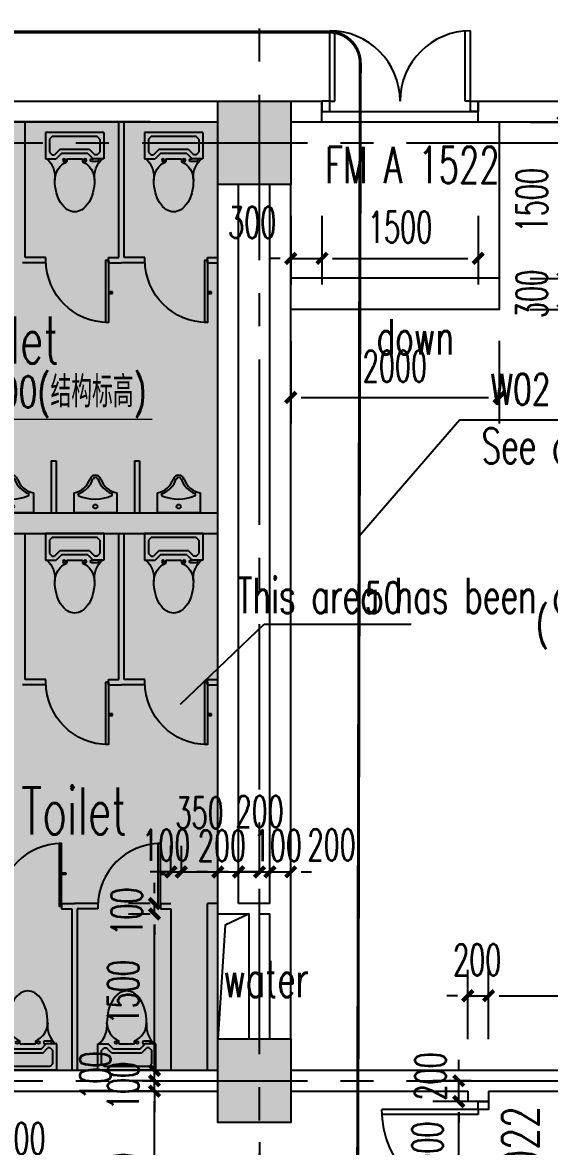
# Model space of a CAD drawing. Extents: x 824790 to 994147, y 4290613 to 4374713.
# Drawn here: x 891635 to 896695, y 4328564 to 4339350 of the extents above; entities that cross this region are included whole.
import ezdxf
from ezdxf.enums import TextEntityAlignment as Align

# ---------------------------------------------------------------- set-up
doc = ezdxf.new("R2010")
doc.units = 0
doc.header["$LTSCALE"] = 1000
doc.header["$MEASUREMENT"] = 0
for name, pattern in [('ACAD_ISO08W100', [36, 24, -3, 6, -3]), ('CENTER', [50.8, 31.75, -6.35, 6.35, -6.35]), ('DASH', [0.35, 0.25, -0.1]), ('DOTE', [2.42, 2, -0.2, 0.02, -0.2]), ('HIDDEN', [0.375, 0.25, -0.125])]:
    doc.linetypes.add(name, pattern=pattern)
doc.layers.get('0').update_dxf_attribs({"color": 255, "linetype": 'CONTINUOUS'})
for name, color, linetype in [('A-DIM', 201, 'CONTINUOUS'), ('A-DOTE', 8, 'ACAD_ISO08W100'), ('A-LINE', 254, 'CONTINUOUS'), ('A-LVTRY', 147, 'CONTINUOUS'), ('A-NOTE', 150, 'CONTINUOUS'), ('A-TEXT-CN', 31, 'CONTINUOUS'), ('A-WALL', 2, 'CONTINUOUS'), ('A-WINDOW', 4, 'CONTINUOUS'), ('A-WINDOW-TEXT', 93, 'CONTINUOUS'), ('A_SANITARY', 91, 'CONTINUOUS'), ('CONCRET', 1, 'CONTINUOUS'), ('DIM_SYMB', 3, 'CONTINUOUS'), ('DOTE', 17, 'DOTE'), ('HATCH-F252', 252, 'CONTINUOUS'), ('PUB_TEXT', 7, 'CONTINUOUS'), ('S-COLUMN', 1, 'CONTINUOUS'), ('stair', 30, 'CONTINUOUS'), ('管井', 6, 'CONTINUOUS'), ('降板', 7, 'CONTINUOUS')]:
    doc.layers.add(name, color=color, linetype=linetype)
doc.layers.add('A_LEVEL', color=135, linetype='CONTINUOUS', lineweight=0)
doc.styles.add('_TCH_DIM', font='SIMPLEX', dxfattribs={"bigfont": 'GBCBIG'})
doc.styles.add('ATT', font='txt')
doc.styles.add('DIM_FONT', font='SIMPLEX.shx', dxfattribs={"width": 0.6, "bigfont": 'GBCBIG.shx'})
doc.styles.add('MEN', font='tjromans.shx', dxfattribs={"width": 0.7, "bigfont": 'tjhztxt.shx'})
doc.styles.add('PRC-S', font='TJROMANS.shx', dxfattribs={"width": 0.7, "bigfont": 'hztxt.shx'})
doc.styles.add('TONGJI-FONT', font='simplex.shx')
doc.dimstyles.new('DIMN', dxfattribs={"dimtxt": 300, "dimasz": 100, "dimexe": 250, "dimexo": 300, "dimgap": 150, "dimtad": 1, "dimdec": 0, "dimtxsty": 'DIM_FONT', "dimblk": 'h-_ArchTick', "dimcen": 2.5, "dimclrt": 7, "dimazin": 2, "dimtfac": 1, "dimtdec": 0, "dimtix": 1, "dimtmove": 2, "dimatfit": 3, "dimarcsym": 0})

# ---------------------------------------------------------------- blocks, each defined once
blk = doc.blocks.new('h-wrt')
at = {"layer": 'A-DOTE', "linetype": 'CENTER', "ltscale": 0.05}
for p, q in [((-2546728.9, -1784214.6), (-2546728.9, -1744636.2)), ((-2603736, -1760229), (-2483728.3, -1760229)), ((-2603736, -1769229), (-2483728.3, -1769229))]:
    blk.add_line(p, q, dxfattribs=at)
blk = doc.blocks.new('h-D15')
for p, q in [((75, 0), (75, 675)), ((125, 0), (125, 673.145601)), ((1375, 0), (1375, 673.145601)), ((1425, 0), (1425, 675)), ((75, 0), (125, 0)), ((1425, 0), (1375, 0))]:
    blk.add_line(p, q)
for points in [[(75, 0), (0, 0), (0, -100), (75, -100)], [(1425, 0), (1500, 0), (1500, -100), (1425, -100)]]:
    blk.add_lwpolyline(points, close=True)
for centre, start, end in [((75, 0), 0, 90), ((1425, 0), 90, 180)]:
    blk.add_arc(centre, 675, start, end)
blk = doc.blocks.new('h-1-大便器')
at = {"color": 0, "linetype": 'ByBlock'}
for p, q in [((0, -279), (0, 279)), ((0, 279), (254, 279)), ((38, 216), (64, 241)), ((38, -216), (38, 216)), ((64, 241), (190, 241)), ((190, 241), (216, 216)), ((216, 216), (216, 194)), ((254, 279), (254, 178)), ((165, 143), (216, 194)), ((165, -143), (165, 143)), ((203, 127), (254, 178)), ((203, -127), (203, 127)), ((254, 76), (254, -76)), ((254, 76), (283, 76)), ((254, -76), (283, -76)), ((165, -143), (216, -194)), ((203, -127), (254, -178)), ((216, -216), (216, -194)), ((254, -165), (254, -178)), ((254, -279), (254, -178)), ((279, -229), (279, -165)), ((0, -279), (254, -279)), ((64, -241), (38, -216)), ((64, -241), (190, -241)), ((216, -216), (190, -241)), ((254, -229), (279, -229))]:
    blk.add_line(p, q, dxfattribs=at)
blk.add_lwpolyline([(457, -190, 0.063415), (579, -175, 0.076468), (673, -135, 0.107136), (742, -68, 0.147373), (762, 0, 0.147373), (742, 68, 0.107136), (673, 135, 0.076468), (579, 175, 0.063415), (457, 190, 0.063415)], format="xyb", dxfattribs=at)
for centre in [(267, 102), (267, -102)]:
    blk.add_circle(centre, 12.7, dxfattribs=at)
for centre, radius, start, end in [((426, 417), 228, 221.089, 277.7989), ((457, 0), 190, 90, 156.4218), ((457, 0), 190, 203.5782, 270), ((267, -165), 12.7, 0, 180), ((426, -417), 228, 82.2011, 138.911)]:
    blk.add_arc(centre, radius, start, end, dxfattribs=at)
at = {"color": 0, "linetype": 'ByBlock', "style": 'ATT'}
for tag, p, flags in [('ITEM', (0, -533), 3), ('ROOM_NUMBER', (0, -762), 1)]:
    blk.add_attdef(tag, p, '', height=152, dxfattribs=dict(at, flags=flags))
blk = doc.blocks.new('h-A$C23BF0790')
at = {"layer": 'A_SANITARY'}
for p, q in [((600, 320), (640, 320)), ((640, 305), (600, 305)), ((640, 320), (640, 305))]:
    blk.add_line(p, q, dxfattribs=at)
blk.add_lwpolyline([(600, 0), (600, 600), (576, 600), (576, 0)], close=True, dxfattribs=at)
blk.add_arc((600, 0), 600, 90, 180, dxfattribs=at)
blk = doc.blocks.new('h-1-小便器')
at = {"layer": 'A-LVTRY'}
for p, q in [((-205, 0), (205, 0)), ((-205, -191), (-205, 0)), ((205, 0), (205, -191))]:
    blk.add_line(p, q, dxfattribs=at)
blk.add_circle((0, -60), 20, dxfattribs=at)
for centre, radius, start, end in [((-243, -391), 203, 19.2639, 79.2894), ((-152, -175), 10, 114.1084, 248.1394), ((5, -526), 395, 66.6675, 114.1084), ((-243, -401), 233, 19.2639, 68.1394), ((243, -401), 233, 110.4941, 160.7361), ((243, -391), 203, 100.7106, 160.7361), ((158, -173), 10, 290.4941, 66.6675), ((0, -306), 54, 199.2639, 269.7777), ((0, -306), 54, 270.2223, 340.7361), ((0, -316), 24, 199.2639, 269.4998), ((0, -316), 24, 270.5002, 340.7361)]:
    blk.add_arc(centre, radius, start, end, dxfattribs=at)
blk = doc.blocks.new('h-A$C08FE2B09')
at = {"layer": 'A_SANITARY'}
for p, q in [((-50, 0), (-50, 500)), ((0, 500), (750, 500)), ((0, 0), (0, 500)), ((750, 0), (750, 500)), ((800, 0), (800, 500)), ((-50, 0), (0, 0)), ((750, 0), (800, 0))]:
    blk.add_line(p, q, dxfattribs=at)
at = {"layer": 'A_SANITARY', "xscale": -0.9999999999999992, "rotation": 2.1877950194e-06}
blk.add_blockref('h-1-小便器', (375, 500), dxfattribs=at)
blk = doc.blocks.new('h-D10')
for p, q in [((75, 0), (75, 925)), ((125, 0), (125, 923.64766)), ((75, 0), (125, 0))]:
    blk.add_line(p, q)
blk.add_lwpolyline([(75, 0), (0, 0), (0, -100), (75, -100)], close=True)
blk.add_arc((75, 0), 925, 0, 90)
blk = doc.blocks.new('h-800zhu')
at = {"layer": 'HATCH-F252'}
for points in [[(-2546429, -1395731), (-2547129, -1395731), (-2547129, -1396531), (-2546429, -1396531)], [(-2546429, -1404731), (-2547129, -1404731), (-2547129, -1405531), (-2546429, -1405531)]]:
    blk.add_hatch(color=256, dxfattribs=at).paths.add_polyline_path(points)
at = {"layer": 'CONCRET'}
for points in [[(-2547129, -1395731), (-2546429, -1395731), (-2546429, -1396531), (-2547129, -1396531)], [(-2547129, -1404731), (-2546429, -1404731), (-2546429, -1405531), (-2547129, -1405531)]]:
    blk.add_lwpolyline(points, close=True, dxfattribs=at)
blk = doc.blocks.new('h-_ArchTick')
at = {"color": 0, "linetype": 'ByBlock', "const_width": 0.4}
blk.add_lwpolyline([(-0.5, -0.5), (0.5, 0.5)], dxfattribs=at)
blk = doc.blocks.new('*D220')
at = {"layer": 'A-DIM', "color": 0, "lineweight": -2, "transparency": 16777216}
for p, q in [((894210, 4336295), (894210, 4335502)), ((896210, 4336295), (896210, 4335502)), ((894310, 4335752), (896110, 4335752))]:
    blk.add_line(p, q, dxfattribs=at)
at = {"layer": 'A-DIM', "color": 0, "lineweight": -2, "transparency": 16777216, "xscale": 100, "yscale": 100, "zscale": 100, "rotation": 180}
blk.add_blockref('h-_ArchTick', (894210, 4335752), dxfattribs=at)
at = {"layer": 'A-DIM', "color": 0, "lineweight": -2, "transparency": 16777216, "xscale": 100, "yscale": 100, "zscale": 100}
blk.add_blockref('h-_ArchTick', (896210, 4335752), dxfattribs=at)
at = {"layer": 'A-DIM', "color": 7, "transparency": 16777216, "insert": (895210, 4336052), "char_height": 300, "attachment_point": 5, "style": 'DIM_FONT'}
blk.add_mtext('\\A1;2000', dxfattribs=at)
blk = doc.blocks.new('*D221')
at = {"layer": 'A-DIM', "color": 0, "lineweight": -2, "transparency": 16777216}
for p, q in [((896510, 4338395), (897074, 4338395)), ((896824, 4336995), (896824, 4338295)), ((896510, 4336895), (897074, 4336895))]:
    blk.add_line(p, q, dxfattribs=at)
at = {"layer": 'A-DIM', "color": 0, "lineweight": -2, "transparency": 16777216, "xscale": 100, "yscale": 100, "zscale": 100}
for p, rotation in [((896824, 4338395), 90), ((896824, 4336895), 270)]:
    blk.add_blockref('h-_ArchTick', p, dxfattribs=dict(at, rotation=rotation))
at = {"layer": 'A-DIM', "color": 7, "transparency": 16777216, "insert": (896524, 4337645), "char_height": 300, "attachment_point": 5, "rotation": 90, "style": 'DIM_FONT'}
blk.add_mtext('\\A1;1500', dxfattribs=at)
blk = doc.blocks.new('*D222')
at = {"layer": 'A-DIM', "color": 0, "lineweight": -2, "transparency": 16777216}
for p, q in [((896824, 4336995), (896824, 4337095)), ((896510, 4336895), (897074, 4336895)), ((896824, 4336595), (896824, 4336895)), ((896510, 4336595), (897074, 4336595)), ((896824, 4336495), (896824, 4336395))]:
    blk.add_line(p, q, dxfattribs=at)
at = {"layer": 'A-DIM', "color": 0, "lineweight": -2, "transparency": 16777216, "xscale": 100, "yscale": 100, "zscale": 100}
for p, rotation in [((896824, 4336895), 270), ((896824, 4336595), 90)]:
    blk.add_blockref('h-_ArchTick', p, dxfattribs=dict(at, rotation=rotation))
at = {"layer": 'A-DIM', "color": 7, "transparency": 16777216, "insert": (896524, 4336745), "char_height": 300, "attachment_point": 5, "rotation": 90, "style": 'DIM_FONT'}
blk.add_mtext('\\A1;300', dxfattribs=at)
blk = doc.blocks.new('*D702')
at = {"layer": 'A-DIM', "color": 0, "lineweight": -2, "transparency": 16777216}
for p, q in [((896110, 4329595), (896110, 4330261)), ((900210, 4329595), (900210, 4330261)), ((896210, 4330011), (900110, 4330011))]:
    blk.add_line(p, q, dxfattribs=at)
at = {"layer": 'A-DIM', "color": 0, "lineweight": -2, "transparency": 16777216, "xscale": 100, "yscale": 100, "zscale": 100, "rotation": 180}
blk.add_blockref('h-_ArchTick', (896110, 4330011), dxfattribs=at)
at = {"layer": 'A-DIM', "color": 0, "lineweight": -2, "transparency": 16777216, "xscale": 100, "yscale": 100, "zscale": 100}
blk.add_blockref('h-_ArchTick', (900210, 4330011), dxfattribs=at)
at = {"layer": 'A-DIM', "color": 7, "transparency": 16777216, "insert": (898160, 4330311), "char_height": 300, "attachment_point": 5, "style": 'DIM_FONT'}
blk.add_mtext('\\A1;4100', dxfattribs=at)
blk = doc.blocks.new('*D703')
at = {"layer": 'A-DIM', "color": 0, "lineweight": -2, "transparency": 16777216}
for p, q in [((895910, 4329595), (895910, 4330261)), ((896110, 4329595), (896110, 4330261)), ((895810, 4330011), (895710, 4330011)), ((895910, 4330011), (896110, 4330011)), ((896210, 4330011), (896310, 4330011))]:
    blk.add_line(p, q, dxfattribs=at)
at = {"layer": 'A-DIM', "color": 0, "lineweight": -2, "transparency": 16777216, "xscale": 100, "yscale": 100, "zscale": 100}
blk.add_blockref('h-_ArchTick', (895910, 4330011), dxfattribs=at)
at = {"layer": 'A-DIM', "color": 0, "lineweight": -2, "transparency": 16777216, "xscale": 100, "yscale": 100, "zscale": 100, "rotation": 180}
blk.add_blockref('h-_ArchTick', (896110, 4330011), dxfattribs=at)
at = {"layer": 'A-DIM', "color": 7, "transparency": 16777216, "insert": (896000, 4330356), "char_height": 300, "attachment_point": 5, "style": 'DIM_FONT'}
blk.add_mtext('\\A1;200', dxfattribs=at)
blk = doc.blocks.new('*D709')
at = {"layer": 'A-DIM', "color": 0, "lineweight": -2, "transparency": 16777216}
for p, q in [((894210, 4337495), (894210, 4336837)), ((894510, 4337495), (894510, 4336837)), ((894110, 4337087), (894010, 4337087)), ((894210, 4337087), (894510, 4337087)), ((894610, 4337087), (894710, 4337087))]:
    blk.add_line(p, q, dxfattribs=at)
at = {"layer": 'A-DIM', "color": 0, "lineweight": -2, "transparency": 16777216, "xscale": 100, "yscale": 100, "zscale": 100}
blk.add_blockref('h-_ArchTick', (894210, 4337087), dxfattribs=at)
at = {"layer": 'A-DIM', "color": 0, "lineweight": -2, "transparency": 16777216, "xscale": 100, "yscale": 100, "zscale": 100, "rotation": 180}
blk.add_blockref('h-_ArchTick', (894510, 4337087), dxfattribs=at)
at = {"layer": 'A-DIM', "color": 7, "transparency": 16777216, "insert": (893840, 4337432), "char_height": 300, "attachment_point": 5, "style": 'DIM_FONT'}
blk.add_mtext('\\A1;300', dxfattribs=at)
blk = doc.blocks.new('*D710')
at = {"layer": 'A-DIM', "color": 0, "lineweight": -2, "transparency": 16777216}
for p, q in [((894510, 4337495), (894510, 4336837)), ((896010, 4337495), (896010, 4336837)), ((894610, 4337087), (895910, 4337087))]:
    blk.add_line(p, q, dxfattribs=at)
at = {"layer": 'A-DIM', "color": 0, "lineweight": -2, "transparency": 16777216, "xscale": 100, "yscale": 100, "zscale": 100, "rotation": 180}
blk.add_blockref('h-_ArchTick', (894510, 4337087), dxfattribs=at)
at = {"layer": 'A-DIM', "color": 0, "lineweight": -2, "transparency": 16777216, "xscale": 100, "yscale": 100, "zscale": 100}
blk.add_blockref('h-_ArchTick', (896010, 4337087), dxfattribs=at)
at = {"layer": 'A-DIM', "color": 7, "transparency": 16777216, "insert": (895260, 4337387), "char_height": 300, "attachment_point": 5, "style": 'DIM_FONT'}
blk.add_mtext('\\A1;1500', dxfattribs=at)
blk = doc.blocks.new('*D742')
at = {"layer": 'A-DIM', "color": 0, "lineweight": -2, "transparency": 16777216}
for p, q in [((895823, 4329295), (895823, 4329395)), ((895941, 4329195), (895573, 4329195)), ((895823, 4328995), (895823, 4329195)), ((895941, 4328995), (895573, 4328995)), ((895823, 4328895), (895823, 4328795))]:
    blk.add_line(p, q, dxfattribs=at)
at = {"layer": 'A-DIM', "color": 0, "lineweight": -2, "transparency": 16777216, "xscale": 100, "yscale": 100, "zscale": 100}
for p, rotation in [((895823, 4329195), 270), ((895823, 4328995), 90)]:
    blk.add_blockref('h-_ArchTick', p, dxfattribs=dict(at, rotation=rotation))
at = {"layer": 'A-DIM', "color": 7, "transparency": 16777216, "insert": (895552, 4329237), "char_height": 300, "attachment_point": 5, "rotation": 90, "style": 'DIM_FONT'}
blk.add_mtext('\\A1;200', dxfattribs=at)
blk = doc.blocks.new('*D743')
at = {"layer": 'A-DIM', "color": 0, "lineweight": -2, "transparency": 16777216}
for p, q in [((895941, 4328995), (895573, 4328995)), ((895823, 4328095), (895823, 4328895)), ((895941, 4327995), (895573, 4327995))]:
    blk.add_line(p, q, dxfattribs=at)
at = {"layer": 'A-DIM', "color": 0, "lineweight": -2, "transparency": 16777216, "xscale": 100, "yscale": 100, "zscale": 100}
for p, rotation in [((895823, 4328995), 90), ((895823, 4327995), 270)]:
    blk.add_blockref('h-_ArchTick', p, dxfattribs=dict(at, rotation=rotation))
at = {"layer": 'A-DIM', "color": 7, "transparency": 16777216, "insert": (895523, 4328495), "char_height": 300, "attachment_point": 5, "rotation": 90, "style": 'DIM_FONT'}
blk.add_mtext('\\A1;1000', dxfattribs=at)
blk = doc.blocks.new('*D744')
at = {"layer": 'A-DIM', "color": 0, "lineweight": -2, "transparency": 16777216}
for p, q in [((892902, 4330995), (892902, 4331095)), ((892860, 4330895), (892652, 4330895)), ((892902, 4330795), (892902, 4330895)), ((892860, 4330795), (892652, 4330795)), ((892902, 4330695), (892902, 4330595))]:
    blk.add_line(p, q, dxfattribs=at)
at = {"layer": 'A-DIM', "color": 0, "lineweight": -2, "transparency": 16777216, "xscale": 100, "yscale": 100, "zscale": 100}
for p, rotation in [((892902, 4330895), 270), ((892902, 4330795), 90)]:
    blk.add_blockref('h-_ArchTick', p, dxfattribs=dict(at, rotation=rotation))
at = {"layer": 'A-DIM', "color": 7, "transparency": 16777216, "insert": (892636, 4330818), "char_height": 300, "attachment_point": 5, "rotation": 90, "style": 'DIM_FONT'}
blk.add_mtext('\\A1;100', dxfattribs=at)
blk = doc.blocks.new('*D745')
at = {"layer": 'A-DIM', "color": 0, "lineweight": -2, "transparency": 16777216}
for p, q in [((892860, 4330795), (892652, 4330795)), ((892902, 4329395), (892902, 4330695)), ((892860, 4329295), (892652, 4329295))]:
    blk.add_line(p, q, dxfattribs=at)
at = {"layer": 'A-DIM', "color": 0, "lineweight": -2, "transparency": 16777216, "xscale": 100, "yscale": 100, "zscale": 100}
for p, rotation in [((892902, 4330795), 90), ((892902, 4329295), 270)]:
    blk.add_blockref('h-_ArchTick', p, dxfattribs=dict(at, rotation=rotation))
at = {"layer": 'A-DIM', "color": 7, "transparency": 16777216, "insert": (892602, 4330045), "char_height": 300, "attachment_point": 5, "rotation": 90, "style": 'DIM_FONT'}
blk.add_mtext('\\A1;1500', dxfattribs=at)
blk = doc.blocks.new('*D746')
at = {"layer": 'A-DIM', "color": 0, "lineweight": -2, "transparency": 16777216}
for p, q in [((892902, 4329395), (892902, 4329495)), ((892860, 4329295), (892652, 4329295)), ((892860, 4329195), (892652, 4329195)), ((892902, 4329195), (892902, 4329295)), ((892902, 4329095), (892902, 4328995))]:
    blk.add_line(p, q, dxfattribs=at)
at = {"layer": 'A-DIM', "color": 0, "lineweight": -2, "transparency": 16777216, "xscale": 100, "yscale": 100, "zscale": 100}
for p, rotation in [((892902, 4329295), 270), ((892902, 4329195), 90)]:
    blk.add_blockref('h-_ArchTick', p, dxfattribs=dict(at, rotation=rotation))
at = {"layer": 'A-DIM', "color": 7, "transparency": 16777216, "insert": (892334, 4329245), "char_height": 300, "attachment_point": 5, "rotation": 90, "style": 'DIM_FONT'}
blk.add_mtext('\\A1;100', dxfattribs=at)
blk = doc.blocks.new('*D747')
at = {"layer": 'A-DIM', "color": 0, "lineweight": -2, "transparency": 16777216}
for p, q in [((892902, 4329295), (892902, 4329395)), ((892860, 4329195), (892652, 4329195)), ((892902, 4329095), (892902, 4329195)), ((892860, 4329095), (892652, 4329095)), ((892902, 4328995), (892902, 4328895))]:
    blk.add_line(p, q, dxfattribs=at)
at = {"layer": 'A-DIM', "color": 0, "lineweight": -2, "transparency": 16777216, "xscale": 100, "yscale": 100, "zscale": 100}
for p, rotation in [((892902, 4329195), 270), ((892902, 4329095), 90)]:
    blk.add_blockref('h-_ArchTick', p, dxfattribs=dict(at, rotation=rotation))
at = {"layer": 'A-DIM', "color": 7, "transparency": 16777216, "insert": (892602, 4329145), "char_height": 300, "attachment_point": 5, "rotation": 90, "style": 'DIM_FONT'}
blk.add_mtext('\\A1;100', dxfattribs=at)
blk = doc.blocks.new('*D748')
at = {"layer": 'A-DIM', "color": 0, "lineweight": -2, "transparency": 16777216}
for p, q in [((892860, 4329095), (892652, 4329095)), ((892902, 4327395), (892902, 4328995)), ((892860, 4327295), (892652, 4327295))]:
    blk.add_line(p, q, dxfattribs=at)
at = {"layer": 'A-DIM', "color": 0, "lineweight": -2, "transparency": 16777216, "xscale": 100, "yscale": 100, "zscale": 100}
for p, rotation in [((892902, 4329095), 90), ((892902, 4327295), 270)]:
    blk.add_blockref('h-_ArchTick', p, dxfattribs=dict(at, rotation=rotation))
at = {"layer": 'A-DIM', "color": 7, "transparency": 16777216, "insert": (892602, 4328195), "char_height": 300, "attachment_point": 5, "rotation": 90, "style": 'DIM_FONT'}
blk.add_mtext('\\A1;1800', dxfattribs=at)
blk = doc.blocks.new('*D750')
at = {"layer": 'A-DIM', "color": 0, "lineweight": -2, "transparency": 16777216}
for p, q in [((894010, 4331195), (894010, 4331449)), ((894210, 4331195), (894210, 4331449)), ((893910, 4331199), (893810, 4331199)), ((894010, 4331199), (894210, 4331199)), ((894310, 4331199), (894410, 4331199))]:
    blk.add_line(p, q, dxfattribs=at)
at = {"layer": 'A-DIM', "color": 0, "lineweight": -2, "transparency": 16777216, "xscale": 100, "yscale": 100, "zscale": 100}
blk.add_blockref('h-_ArchTick', (894010, 4331199), dxfattribs=at)
at = {"layer": 'A-DIM', "color": 0, "lineweight": -2, "transparency": 16777216, "xscale": 100, "yscale": 100, "zscale": 100, "rotation": 180}
blk.add_blockref('h-_ArchTick', (894210, 4331199), dxfattribs=at)
at = {"layer": 'A-DIM', "color": 7, "transparency": 16777216, "insert": (894603, 4331458), "char_height": 300, "attachment_point": 5, "style": 'DIM_FONT'}
blk.add_mtext('\\A1;200', dxfattribs=at)
blk = doc.blocks.new('*D751')
at = {"layer": 'A-DIM', "color": 0, "lineweight": -2, "transparency": 16777216}
for p, q in [((893910, 4331195), (893910, 4331449)), ((894010, 4331195), (894010, 4331449)), ((893810, 4331199), (893710, 4331199)), ((893910, 4331199), (894010, 4331199)), ((894110, 4331199), (894210, 4331199))]:
    blk.add_line(p, q, dxfattribs=at)
at = {"layer": 'A-DIM', "color": 0, "lineweight": -2, "transparency": 16777216, "xscale": 100, "yscale": 100, "zscale": 100}
blk.add_blockref('h-_ArchTick', (893910, 4331199), dxfattribs=at)
at = {"layer": 'A-DIM', "color": 0, "lineweight": -2, "transparency": 16777216, "xscale": 100, "yscale": 100, "zscale": 100, "rotation": 180}
blk.add_blockref('h-_ArchTick', (894010, 4331199), dxfattribs=at)
at = {"layer": 'A-DIM', "color": 7, "transparency": 16777216, "insert": (894086, 4331453), "char_height": 300, "attachment_point": 5, "style": 'DIM_FONT'}
blk.add_mtext('\\A1;100', dxfattribs=at)
blk = doc.blocks.new('*D752')
at = {"layer": 'A-DIM', "color": 0, "lineweight": -2, "transparency": 16777216}
for p, q in [((893710, 4331195), (893710, 4331449)), ((893910, 4331195), (893910, 4331449)), ((893610, 4331199), (893510, 4331199)), ((893710, 4331199), (893910, 4331199)), ((894010, 4331199), (894110, 4331199))]:
    blk.add_line(p, q, dxfattribs=at)
at = {"layer": 'A-DIM', "color": 0, "lineweight": -2, "transparency": 16777216, "xscale": 100, "yscale": 100, "zscale": 100}
blk.add_blockref('h-_ArchTick', (893710, 4331199), dxfattribs=at)
at = {"layer": 'A-DIM', "color": 0, "lineweight": -2, "transparency": 16777216, "xscale": 100, "yscale": 100, "zscale": 100, "rotation": 180}
blk.add_blockref('h-_ArchTick', (893910, 4331199), dxfattribs=at)
at = {"layer": 'A-DIM', "color": 7, "transparency": 16777216, "insert": (893912, 4331780), "char_height": 300, "attachment_point": 5, "style": 'DIM_FONT'}
blk.add_mtext('\\A1;200', dxfattribs=at)
blk = doc.blocks.new('*D753')
at = {"layer": 'A-DIM', "color": 0, "lineweight": -2, "transparency": 16777216}
for p, q in [((893510, 4331195), (893510, 4331449)), ((893710, 4331195), (893710, 4331449)), ((893410, 4331199), (893310, 4331199)), ((893510, 4331199), (893710, 4331199)), ((893810, 4331199), (893910, 4331199))]:
    blk.add_line(p, q, dxfattribs=at)
at = {"layer": 'A-DIM', "color": 0, "lineweight": -2, "transparency": 16777216, "xscale": 100, "yscale": 100, "zscale": 100}
blk.add_blockref('h-_ArchTick', (893510, 4331199), dxfattribs=at)
at = {"layer": 'A-DIM', "color": 0, "lineweight": -2, "transparency": 16777216, "xscale": 100, "yscale": 100, "zscale": 100, "rotation": 180}
blk.add_blockref('h-_ArchTick', (893710, 4331199), dxfattribs=at)
at = {"layer": 'A-DIM', "color": 7, "transparency": 16777216, "insert": (893550, 4331451), "char_height": 300, "attachment_point": 5, "style": 'DIM_FONT'}
blk.add_mtext('\\A1;200', dxfattribs=at)
blk = doc.blocks.new('*D754')
at = {"layer": 'A-DIM', "color": 0, "lineweight": -2, "transparency": 16777216}
for p, q in [((893160, 4331195), (893160, 4331449)), ((893510, 4331195), (893510, 4331449)), ((893060, 4331199), (892960, 4331199)), ((893160, 4331199), (893510, 4331199)), ((893610, 4331199), (893710, 4331199))]:
    blk.add_line(p, q, dxfattribs=at)
at = {"layer": 'A-DIM', "color": 0, "lineweight": -2, "transparency": 16777216, "xscale": 100, "yscale": 100, "zscale": 100}
blk.add_blockref('h-_ArchTick', (893160, 4331199), dxfattribs=at)
at = {"layer": 'A-DIM', "color": 0, "lineweight": -2, "transparency": 16777216, "xscale": 100, "yscale": 100, "zscale": 100, "rotation": 180}
blk.add_blockref('h-_ArchTick', (893510, 4331199), dxfattribs=at)
at = {"layer": 'A-DIM', "color": 7, "transparency": 16777216, "insert": (893335, 4331766), "char_height": 300, "attachment_point": 5, "style": 'DIM_FONT'}
blk.add_mtext('\\A1;350', dxfattribs=at)
blk = doc.blocks.new('*D755')
at = {"layer": 'A-DIM', "color": 0, "lineweight": -2, "transparency": 16777216}
for p, q in [((893060, 4331195), (893060, 4331449)), ((893160, 4331195), (893160, 4331449)), ((892960, 4331199), (892860, 4331199)), ((893060, 4331199), (893160, 4331199)), ((893260, 4331199), (893360, 4331199))]:
    blk.add_line(p, q, dxfattribs=at)
at = {"layer": 'A-DIM', "color": 0, "lineweight": -2, "transparency": 16777216, "xscale": 100, "yscale": 100, "zscale": 100}
blk.add_blockref('h-_ArchTick', (893060, 4331199), dxfattribs=at)
at = {"layer": 'A-DIM', "color": 0, "lineweight": -2, "transparency": 16777216, "xscale": 100, "yscale": 100, "zscale": 100, "rotation": 180}
blk.add_blockref('h-_ArchTick', (893160, 4331199), dxfattribs=at)
at = {"layer": 'A-DIM', "color": 7, "transparency": 16777216, "insert": (893015, 4331455), "char_height": 300, "attachment_point": 5, "style": 'DIM_FONT'}
blk.add_mtext('\\A1;100', dxfattribs=at)
blk = doc.blocks.new('*D790')
at = {"layer": 'A-DIM', "color": 0, "lineweight": -2, "transparency": 16777216}
for p, q in [((890110, 4328605), (890110, 4328116)), ((893910, 4328605), (893910, 4328116)), ((890210, 4328366), (891081, 4328366)), ((893810, 4328366), (892015, 4328366))]:
    blk.add_line(p, q, dxfattribs=at)
at = {"layer": 'A-DIM', "color": 0, "lineweight": -2, "transparency": 16777216, "xscale": 100, "yscale": 100, "zscale": 100, "rotation": 180}
blk.add_blockref('h-_ArchTick', (890110, 4328366), dxfattribs=at)
at = {"layer": 'A-DIM', "color": 0, "lineweight": -2, "transparency": 16777216, "xscale": 100, "yscale": 100, "zscale": 100}
blk.add_blockref('h-_ArchTick', (893910, 4328366), dxfattribs=at)
at = {"layer": 'A-DIM', "color": 7, "transparency": 16777216, "insert": (891548, 4328641), "char_height": 300, "attachment_point": 5, "style": 'DIM_FONT'}
blk.add_mtext('\\A1;3800', dxfattribs=at)

msp = doc.modelspace()

# ---------------------------------------------------------------- hatches: boundary and pattern name
at = {"layer": '降板'}
msp.add_hatch(color=253, dxfattribs=at).paths.add_polyline_path([(887609.9, 4338395.4), (887609.9, 4329295.4), (893509.9, 4329295.4), (893509.9, 4338395.4)])

# ---------------------------------------------------------------- linework, layer by layer
at = {"layer": 'A-LINE'}
for p, q in [((894509.9, 4338495.4), (896009.9, 4338495.4)), ((894509.9, 4338395.4), (896009.9, 4338395.4))]:
    msp.add_line(p, q, dxfattribs=at)
at = {"layer": 'A-NOTE'}
for p, q in [((895832.7, 4335537.2), (894877.9, 4334429.9)), ((895832.7, 4335537.2), (896889.4, 4335537.2)), ((893152.2, 4332808.8), (893956.2, 4333577.4)), ((893956.2, 4333577.4), (895367.2, 4333577.4))]:
    msp.add_line(p, q, dxfattribs=at)
at = {"layer": 'A-NOTE', "linetype": 'HIDDEN', "const_width": 30}
msp.add_lwpolyline([(886894.7, 4339259.4), (894577.9, 4339259.4, -0.4142136), (894877.9, 4338959.4), (894852.9, 4328396.2, -0.4142136), (894552.9, 4328096.2), (886894.7, 4328096.2, -0.4142136), (886594.7, 4328396.2), (886594.7, 4338959.4, -0.4142136)], format="xyb", close=True, dxfattribs=at)
at = {"layer": 'A-WALL'}
for p, q in [((887209.9, 4338595.4), (893509.9, 4338595.4)), ((894209.9, 4338595.4), (894509.9, 4338595.4)), ((894509.9, 4338395.4), (894509.9, 4338595.4)), ((896009.9, 4338395.4), (896009.9, 4338595.4)), ((896009.9, 4338595.4), (902109.9, 4338595.4)), ((892859.9, 4338395.4), (887609.9, 4338395.4)), ((887609.9, 4338395.4), (893509.9, 4338395.4)), ((894209.9, 4338395.4), (894509.9, 4338395.4)), ((896009.9, 4338395.4), (901909.9, 4338395.4)), ((893509.9, 4334645.4), (893509.9, 4337795.4)), ((893709.9, 4330895.4), (893709.9, 4337795.4)), ((894009.9, 4330895.4), (894009.9, 4337795.4)), ((894209.9, 4329595.4), (894209.9, 4337795.4)), ((890359.9, 4334645.4), (893509.9, 4334645.4)), ((890709.9, 4334445.4), (893509.9, 4334445.4)), ((893509.9, 4330895.4), (893509.9, 4334445.4)), ((893509.9, 4330895.4), (893409.9, 4330895.4)), ((893409.9, 4329295.4), (893409.9, 4330895.4)), ((894009.9, 4330895.4), (893709.9, 4330895.4)), ((893509.9, 4330795.4), (893809.9, 4330795.4)), ((893509.9, 4329595.4), (893509.9, 4330795.4)), ((893809.9, 4329595.4), (893809.9, 4330795.4)), ((893909.9, 4330795.4), (894009.9, 4330795.4)), ((893909.9, 4329595.4), (893909.9, 4330795.4)), ((894009.9, 4329595.4), (894009.9, 4330795.4)), ((890209.9, 4329295.4), (893409.9, 4329295.4)), ((894209.9, 4329295.4), (900209.9, 4329295.4)), ((889909.9, 4329095.4), (893509.9, 4329095.4)), ((894209.9, 4329095.4), (895909.9, 4329095.4)), ((895909.9, 4329095.4), (895909.9, 4328995.4)), ((896109.9, 4329095.4), (896109.9, 4328995.4)), ((896109.9, 4329095.4), (900209.9, 4329095.4)), ((896109.9, 4328995.4), (895909.9, 4328995.4))]:
    msp.add_line(p, q, dxfattribs=at)
msp.add_lwpolyline([(893059.9, 4329095.4), (893509.9, 4329095.4)], dxfattribs=at)
at = {"layer": 'A_LEVEL'}
msp.add_lwpolyline([(891530.6, 4335543.9), (891230.6, 4335243.9), (890930.6, 4335543.9), (892880.9, 4335543.9)], dxfattribs=at)
at = {"layer": 'A_SANITARY'}
for p, q in [((891659.9, 4337095.4), (891659.9, 4338395.4)), ((892559.9, 4337095.5), (892559.9, 4338395.4)), ((892609.9, 4337095.4), (892609.9, 4338395.4)), ((893509.9, 4337095.5), (893509.9, 4338395.4)), ((891859.9, 4337095.4), (891659.9, 4337095.4)), ((891859.9, 4337045.4), (891859.9, 4337095.4)), ((892459.9, 4337045.4), (892459.9, 4337095.4)), ((892809.9, 4337095.4), (892609.9, 4337095.4)), ((892809.9, 4337045.4), (892809.9, 4337095.4)), ((893409.9, 4337045.4), (893409.9, 4337095.4)), ((891859.9, 4337045.4), (891634.9, 4337045.4)), ((892809.9, 4337045.4), (892584.9, 4337045.4)), ((892709.9, 4335145.4), (892709.9, 4334645.4)), ((892709.9, 4335145.4), (892759.9, 4335145.4)), ((892759.9, 4335145.4), (892759.9, 4334645.4)), ((891659.9, 4333045.4), (891659.9, 4334445.4)), ((892559.9, 4333045.5), (892559.9, 4334445.4)), ((892609.9, 4333045.4), (892609.9, 4334445.4)), ((891859.9, 4332995.4), (891634.9, 4332995.4)), ((891859.9, 4333045.4), (891659.9, 4333045.4)), ((891859.9, 4332995.4), (891859.9, 4333045.4)), ((892459.9, 4332995.4), (892459.9, 4333045.4)), ((892809.9, 4332995.4), (892584.9, 4332995.4)), ((892809.9, 4333045.4), (892609.9, 4333045.4)), ((892809.9, 4332995.4), (892809.9, 4333045.4)), ((893409.9, 4332995.4), (893409.9, 4333045.4)), ((892009.9, 4330895.4), (892009.9, 4330845.4)), ((892109.9, 4330845.2), (892109.9, 4329295.4)), ((892359.9, 4330895.4), (892134.9, 4330895.4)), ((892159.9, 4330845.4), (892159.9, 4329295.4)), ((892359.9, 4330845.4), (892159.9, 4330845.4)), ((892359.9, 4330895.4), (892359.9, 4330845.4)), ((892959.9, 4330895.4), (892959.9, 4330845.4)), ((893059.9, 4330845.2), (893059.9, 4329295.4))]:
    msp.add_line(p, q, dxfattribs=at)
at = {"layer": 'A_SANITARY', "linetype": 'ByBlock'}
for p, q in [((892459.9, 4337095.4), (892559.9, 4337095.4)), ((893409.9, 4337095.4), (893509.9, 4337095.4)), ((892459.9, 4337045.4), (892584.9, 4337045.4)), ((893409.9, 4337045.4), (893509.9, 4337045.4)), ((892459.9, 4333045.4), (892559.9, 4333045.4)), ((892459.9, 4332995.4), (892584.9, 4332995.4)), ((893409.9, 4333045.4), (893509.9, 4333045.4)), ((893409.9, 4332995.4), (893509.9, 4332995.4)), ((892009.9, 4330895.4), (892134.9, 4330895.4)), ((892009.9, 4330845.4), (892109.9, 4330845.4)), ((892959.9, 4330895.4), (893059.9, 4330895.4)), ((892959.9, 4330845.4), (893059.9, 4330845.4))]:
    msp.add_line(p, q, dxfattribs=at)
at = {"layer": 'DIM_SYMB'}
msp.add_lwpolyline([(895209.9, 4336586.5, 0, 0, 0), (895209.9, 4337178.4, 80, 0, 0), (895209.9, 4337478.4, 0, 0, 0)], format="xyseb", dxfattribs=at)
at = {"layer": 'stair', "color": 30}
msp.add_line((896209.9, 4336895.4), (894209.9, 4336895.4), dxfattribs=at)
msp.add_lwpolyline([(896209.9, 4338395.4), (896209.9, 4336595.4), (894209.9, 4336595.4)], dxfattribs=at)
at = {"layer": '管井'}
msp.add_lwpolyline([(893809.9, 4330795.4), (893581, 4330687.7), (893509.9, 4329595.4)], dxfattribs=at)
at = {"layer": '降板', "linetype": 'DASH', "ltscale": 3.5, "const_width": 20}
msp.add_lwpolyline([(887609.9, 4338395.4), (887609.9, 4329295.4), (893509.9, 4329295.4), (893509.9, 4338395.4)], close=True, dxfattribs=at)

# ---------------------------------------------------------------- block references
at = {"layer": 'A-WINDOW'}
msp.add_blockref('h-D15', (894509.9, 4338595.4), dxfattribs=at)
at = {"layer": 'A-WINDOW', "xscale": -1, "rotation": 90}
msp.add_blockref('h-D10', (896009.9, 4328995.4), dxfattribs=at)
at = {"layer": 'A_SANITARY', "xscale": -1}
for name, p, rotation in [('h-1-大便器', (892135.9, 4338295.4), 90), ('h-1-大便器', (893085.9, 4338295.4), 90), ('h-A$C08FE2B09', (891159.9, 4335145.4), 180.0000001600825), ('h-A$C08FE2B09', (891959.9, 4335145.4), 180.0000001600825), ('h-1-大便器', (892135.9, 4334445.4), 90), ('h-1-大便器', (893085.9, 4334445.4), 90)]:
    msp.add_blockref(name, p, dxfattribs=dict(at, rotation=rotation))
at = {"layer": 'A_SANITARY', "linetype": 'ByBlock', "xscale": -1, "rotation": 180}
for p in [(891859.9, 4337070.4), (892809.9, 4337070.4), (891859.9, 4333020.4), (892809.9, 4333020.4)]:
    msp.add_blockref('h-A$C23BF0790', p, dxfattribs=at)
at = {"layer": 'A_SANITARY'}
for name, p, rotation in [('h-1-小便器', (893134.8, 4334645.4), 179.9999979722875), ('h-1-大便器', (891685.9, 4329295.4), 90), ('h-1-大便器', (892635.9, 4329295.4), 90)]:
    msp.add_blockref(name, p, dxfattribs=dict(at, rotation=rotation))
at = {"layer": 'A_SANITARY', "linetype": 'ByBlock'}
for p in [(891409.9, 4330870.4), (892359.9, 4330870.4)]:
    msp.add_blockref('h-A$C23BF0790', p, dxfattribs=at)
at = {"layer": 'DOTE'}
msp.add_blockref('h-wrt', (3440638.8, 6098424.3), dxfattribs=at)
at = {"layer": 'S-COLUMN'}
msp.add_blockref('h-800zhu', (3440638.8, 5734326.8), dxfattribs=at)

# ---------------------------------------------------------------- texts
at = {"layer": 'A-NOTE'}
for s, height, style, width, p in [('W02', 297.5, '_TCH_DIM', 0.705882, (896128.4, 4335681.6)), ('See details in the application', 337.589, 'TONGJI-FONT', 0.65, (896041.3, 4335119.4))]:
    msp.add_text(s, height=height, dxfattribs=dict(at, style=style, width=width)).set_placement(p)
at = {"layer": 'A-NOTE', "color": 7, "style": '_TCH_DIM', "width": 0.705882}
msp.add_text('(', height=297.5, dxfattribs=at).set_placement((896562.3, 4333434.7, -0.3))
at = {"layer": 'A-TEXT-CN', "style": 'TONGJI-FONT', "width": 0.65}
for s, height, p in [("Men's Toilet", 450, (889668.2, 4336077.5)), ("Women's Toilet", 450, (889705.6, 4331559.2)), ('water', 350, (893564.4, 4329996.3))]:
    msp.add_text(s, height=height, dxfattribs=at).set_placement(p)
at = {"layer": 'A-WINDOW-TEXT', "style": 'TONGJI-FONT', "width": 0.65}
msp.add_text('FM A 1522', height=350, dxfattribs=at).set_placement((894538.7, 4337808.6))
at = {"layer": 'A-WINDOW-TEXT', "style": 'PRC-S', "width": 0.7}
msp.add_text('M1022', height=350, rotation=90, dxfattribs=at).set_placement((896588.7, 4327860.7))
at = {"layer": 'A_LEVEL', "style": 'MEN', "width": 0.7}
msp.add_attdef('4.900(结构标高)', text='1', height=300, dxfattribs=at).set_placement((892827.8, 4335656.2, -0.3), align=Align.RIGHT)
at = {"layer": 'DIM_SYMB', "color": 7, "style": 'TONGJI-FONT', "width": 0.65}
msp.add_text('down', height=337.59, dxfattribs=at).set_placement((895034.9, 4336164.3))
at = {"layer": 'PUB_TEXT'}
for s, height, style, width, p in [('This area has been downgraded', 337.589, 'TONGJI-FONT', 0.65, (893693.5, 4333682.4)), ('50', 297.5, '_TCH_DIM', 0.705882, (894922.2, 4333682.4))]:
    msp.add_text(s, height=height, dxfattribs=dict(at, style=style, width=width)).set_placement(p)

# ---------------------------------------------------------------- dimensions: what is measured, and where the dimension line sits
at = {"layer": 'A-DIM'}
for p1, p2, distance, picture, middle in [((896209.9, 4336895.4), (896209.9, 4338395.4), -613.7, '*D221', (896523.5, 4337645.4)), ((894509.9, 4337795.4), (896009.9, 4337795.4), -708.5, '*D710', (895259.9, 4337386.9)), ((896209.9, 4336595.4), (896209.9, 4336895.4), -613.7, '*D222', (896523.5, 4336745.4)), ((894209.9, 4336595.4), (896209.9, 4336595.4), -843.1, '*D220', (895209.9, 4336052.2)), ((893159.9, 4329295.4), (893159.9, 4330795.4), 257.9, '*D745', (892602, 4330045.4)), ((896109.9, 4329295.4), (900209.9, 4329295.4), 715.4, '*D702', (898159.9, 4330310.8)), ((893159.9, 4329095.4), (893159.9, 4329195.4), 257.9, '*D747', (892602, 4329145.4)), ((893159.9, 4327295.4), (893159.9, 4329095.4), 257.9, '*D748', (892602, 4328195.4)), ((896241.3, 4327995.4), (896241.3, 4328995.4), 418.8, '*D743', (895522.5, 4328495.4))]:
    dim = msp.add_aligned_dim(p1=p1, p2=p2, distance=distance, dimstyle='DIMN', dxfattribs=at)
    dim.commit()
    dim.dimension.update_dxf_attribs({"geometry": picture, "text_midpoint": middle})
for base, p1, p2, angle, picture, middle in [((894509.9, 4337086.9), (894209.9, 4337795.4), (894509.9, 4337795.4), 0, '*D709', (893839.9, 4337431.9)), ((893509.9, 4331198.9), (893159.9, 4330895.4), (893509.9, 4330895.4), 0, '*D754', (893334.9, 4331766.4)), ((893909.9, 4331198.9), (893709.9, 4330895.4), (893909.9, 4330895.4), 0, '*D752', (893911.7, 4331780.3)), ((893159.9, 4331198.9), (893059.9, 4330895.4), (893159.9, 4330895.4), 0, '*D755', (893015, 4331455)), ((893709.9, 4331198.9), (893509.9, 4330895.4), (893709.9, 4330895.4), 0, '*D753', (893550.4, 4331450.6)), ((894009.9, 4331198.9), (893909.9, 4330895.4), (894009.9, 4330895.4), 0, '*D751', (894086.1, 4331452.7)), ((894209.9, 4331198.9), (894009.9, 4330895.4), (894209.9, 4330895.4), 0, '*D750', (894602.9, 4331458.1)), ((892902, 4330895.4), (893159.9, 4330795.4), (893159.9, 4330895.4), 90, '*D744', (892635.7, 4330817.6)), ((896109.9, 4330010.8), (895909.9, 4329295.4), (896109.9, 4329295.4), 0, '*D703', (895999.7, 4330355.8)), ((892902, 4329295.4), (893159.9, 4329195.4), (893159.9, 4329295.4), 90, '*D746', (892334.5, 4329245.4)), ((895822.5, 4329195.4), (896241.3, 4328995.4), (896241.3, 4329195.4), 90, '*D742', (895551.5, 4329236.9)), ((893909.9, 4328365.9), (890109.9, 4328904.6), (893909.9, 4328904.6), 0, '*D790', (891548, 4328640.9))]:
    dim = msp.add_linear_dim(base=base, p1=p1, p2=p2, angle=angle, dimstyle='DIMN', dxfattribs=at)
    dim.commit()
    dim.dimension.update_dxf_attribs({"geometry": picture, "text_midpoint": middle, "dimtype": 129})

doc.saveas('drawing.dxf')
